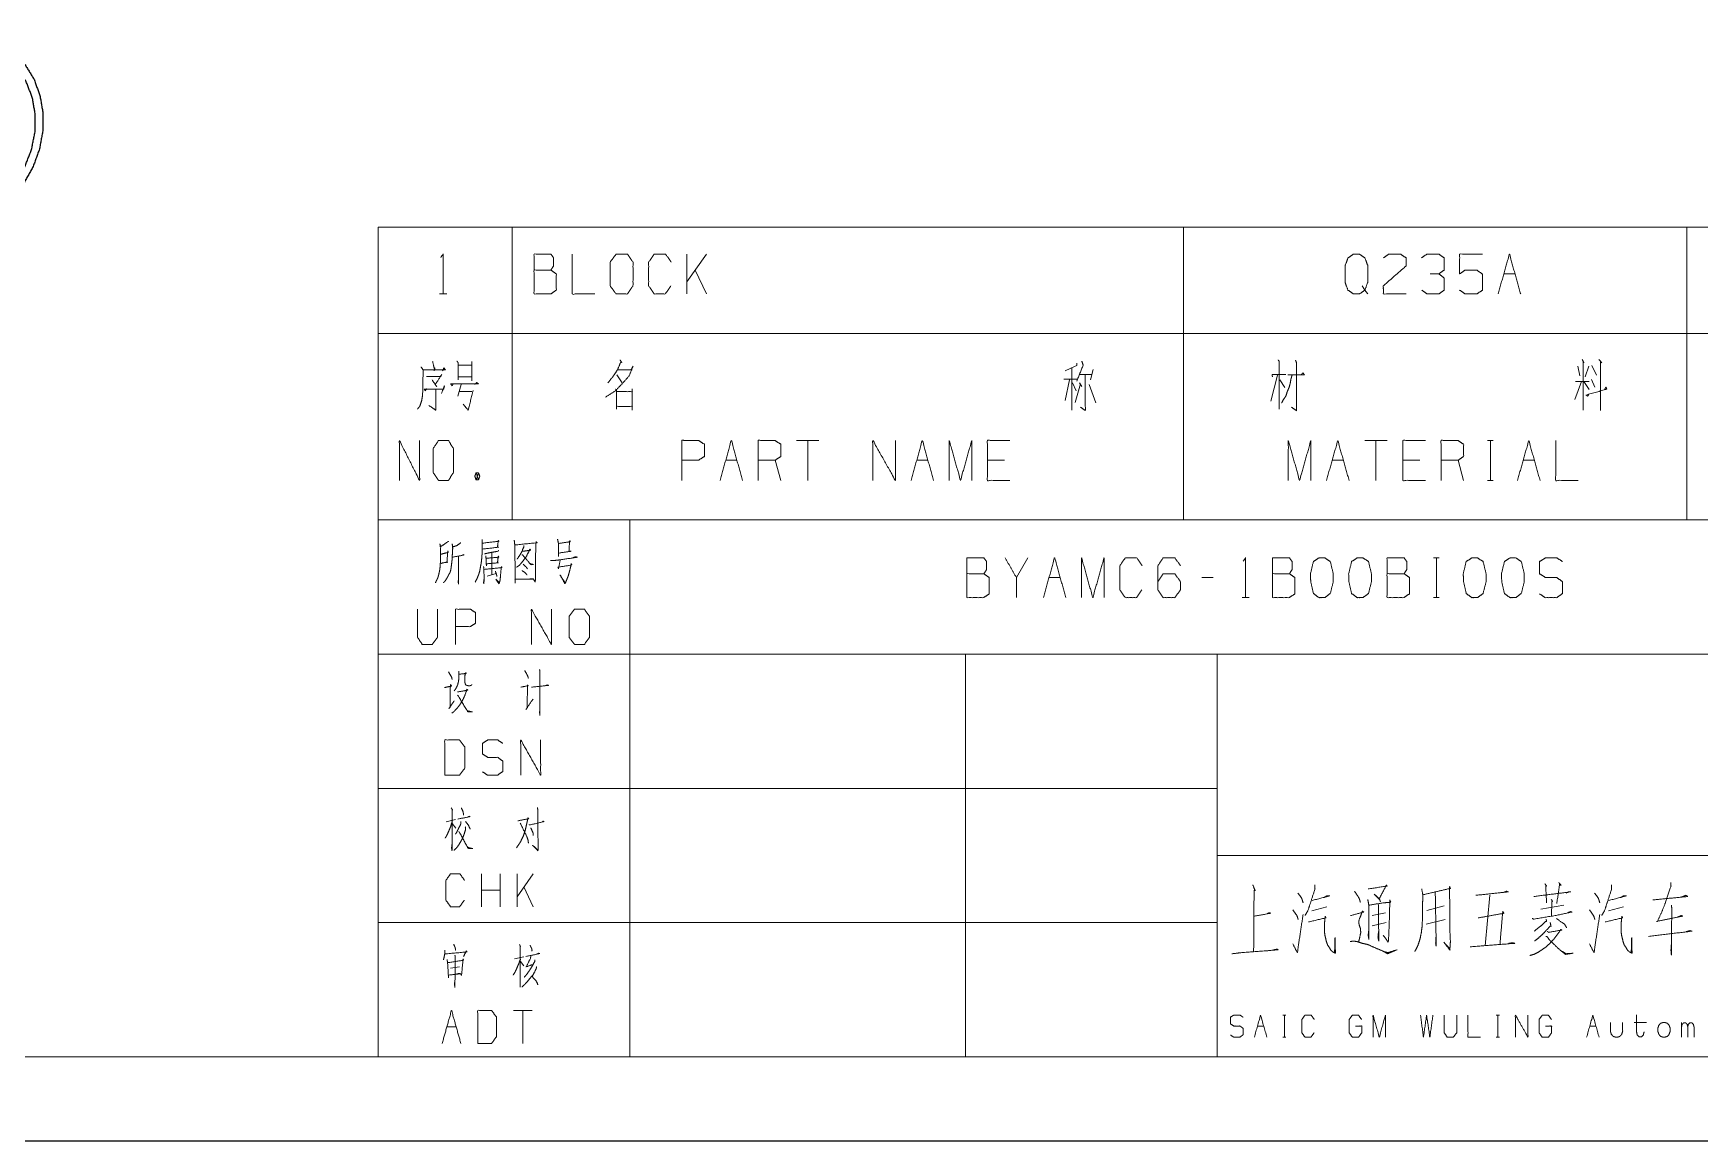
# Model space of a CAD drawing. Header units: millimetres. Extents: x 2210 to 79821, y -19430 to 2344.
# Drawn here: x 4800.9 to 4900.2, y 1492.8 to 1558.8 of the extents above; entities that cross this region are included whole.
import ezdxf

# ---------------------------------------------------------------- set-up
doc = ezdxf.new("R2010")
doc.units = ezdxf.units.MM
doc.layers.add('101', color=7, linetype='Continuous', true_color=0xffffff)

msp = doc.modelspace()

# ---------------------------------------------------------------- linework, layer by layer
msp.add_line((2209.782, 1492.822), (13049.157, 1492.822))
at = {"layer": '101', "color": 72, "linetype": 'Continuous', "lineweight": 18}
for p, q in [((4821.467, 1547.284), (4821.467, 1540.934)), ((4821.467, 1547.284), (4829.467, 1547.284)), ((4829.467, 1547.284), (4829.467, 1540.934)), ((4829.467, 1547.284), (4869.467, 1547.284)), ((4869.467, 1547.284), (4869.467, 1540.934)), ((4869.467, 1547.284), (4899.467, 1547.284)), ((4899.467, 1547.284), (4899.467, 1540.934)), ((4899.467, 1547.284), (4924.467, 1547.284)), ((4841.038, 1545.672), (4839.872, 1544.022)), ((4839.872, 1543.297), (4839.872, 1545.672)), ((4841.038, 1543.297), (4840.367, 1544.722)), ((4888.554, 1544.497), (4889.226, 1544.497)), ((4825.136, 1543.297), (4825.56, 1543.297)), ((4821.467, 1540.934), (4829.467, 1540.934)), ((4821.467, 1540.934), (4821.467, 1529.822)), ((4829.467, 1540.934), (4829.467, 1529.822)), ((4829.467, 1540.934), (4869.467, 1540.934)), ((4869.467, 1540.934), (4869.467, 1529.822)), ((4869.467, 1540.934), (4899.467, 1540.934)), ((4899.467, 1540.934), (4899.467, 1529.822)), ((4899.467, 1540.934), (4924.467, 1540.934)), ((4827.058, 1539.272), (4827.058, 1538.122)), ((4826.227, 1539.047), (4827.043, 1539.047)), ((4826.227, 1538.347), (4827.043, 1538.347)), ((4835.698, 1538.472), (4836.016, 1537.997)), ((4862.344, 1538.222), (4863.104, 1538.222)), ((4862.821, 1538.897), (4862.821, 1536.372)), ((4863.246, 1538.497), (4864.023, 1538.497)), ((4864.094, 1538.797), (4863.917, 1538.172)), ((4875.068, 1538.447), (4874.679, 1536.897)), ((4892.961, 1538.997), (4893.085, 1538.422)), ((4893.615, 1538.997), (4893.403, 1538.347)), ((4893.774, 1538.197), (4893.987, 1537.747)), ((4893.792, 1539.022), (4894.075, 1538.447)), ((4826.415, 1537.897), (4826.227, 1537.197)), ((4826.274, 1537.472), (4827.058, 1537.472)), ((4862.68, 1538.172), (4862.415, 1536.947)), ((4862.857, 1537.997), (4863.069, 1537.522)), ((4863.334, 1537.947), (4863.016, 1536.822)), ((4863.263, 1537.997), (4863.405, 1537.772)), ((4863.847, 1537.897), (4864.253, 1536.797)), ((4875.209, 1538.172), (4875.51, 1537.722)), ((4893.191, 1538.072), (4892.785, 1536.997)), ((4892.838, 1538.072), (4893.651, 1538.072)), ((4893.333, 1538.072), (4893.651, 1537.597)), ((4847.746, 1534.559), (4846.402, 1534.559)), ((4847.074, 1534.559), (4847.074, 1532.184)), ((4881.61, 1534.559), (4880.267, 1534.559)), ((4880.939, 1534.559), (4880.939, 1532.184)), ((4887.591, 1534.559), (4887.927, 1534.559)), ((4887.768, 1534.559), (4887.768, 1532.184)), ((4842.185, 1533.384), (4842.857, 1533.384)), ((4845.469, 1532.184), (4845.133, 1533.384)), ((4853.568, 1533.384), (4854.239, 1533.384)), ((4858.792, 1533.384), (4857.785, 1533.384)), ((4878.326, 1533.384), (4878.998, 1533.384)), ((4883.551, 1533.384), (4882.543, 1533.384)), ((4886.163, 1532.184), (4885.827, 1533.384)), ((4889.709, 1533.384), (4890.38, 1533.384)), ((4827.313, 1532.634), (4827.454, 1532.209)), ((4887.591, 1532.184), (4887.927, 1532.184)), ((4821.467, 1529.822), (4829.467, 1529.822)), ((4829.467, 1529.822), (4869.467, 1529.822)), ((4869.467, 1529.822), (4899.467, 1529.822)), ((4899.467, 1529.822), (4924.467, 1529.822)), ((4828.259, 1527.869), (4828.243, 1526.567)), ((4860.182, 1527.567), (4859.51, 1526.392)), ((4884.375, 1527.567), (4884.71, 1527.567)), ((4884.551, 1527.567), (4884.551, 1525.192)), ((4827.962, 1526.478), (4828.509, 1526.633)), ((4861.451, 1526.392), (4862.122, 1526.392)), ((4871.228, 1526.392), (4870.557, 1526.392)), ((4872.957, 1525.192), (4873.381, 1525.192)), ((4884.375, 1525.192), (4884.71, 1525.192)), ((4826.084, 1511.972), (4825.527, 1511.827)), ((4825.893, 1511.723), (4826.098, 1511.454)), ((4827.634, 1506.766), (4827.634, 1508.732)), ((4828.747, 1506.766), (4828.747, 1508.732)), ((4830.722, 1508.732), (4829.756, 1507.366)), ((4829.756, 1506.766), (4829.756, 1508.732)), ((4828.747, 1507.759), (4827.634, 1507.759)), ((4830.722, 1506.766), (4830.166, 1507.946)), ((4887.714, 1507.448), (4887.446, 1504.447)), ((4877.106, 1506.517), (4878.009, 1506.758)), ((4885.007, 1506.827), (4883.959, 1506.551)), ((4890.762, 1506.62), (4892.128, 1506.862)), ((4894.786, 1506.517), (4895.688, 1506.758)), ((4880.715, 1506.241), (4881.496, 1506.413)), ((4880.715, 1505.62), (4881.545, 1505.827)), ((4883.934, 1505.723), (4885.056, 1505.999)), ((4830.162, 1503.786), (4829.592, 1503.662)), ((4829.957, 1503.496), (4830.148, 1503.248)), ((4825.788, 1503.103), (4826.314, 1503.186)), ((4830.645, 1500.588), (4829.533, 1500.588)), ((4830.089, 1500.588), (4830.089, 1498.621)), ((4825.568, 1499.615), (4826.124, 1499.615)), ((4873.877, 1499.658), (4874.248, 1499.658)), ((4875.38, 1500.307), (4875.565, 1500.307)), ((4875.477, 1500.307), (4875.477, 1498.996)), ((4888.109, 1500.307), (4888.294, 1500.307)), ((4888.206, 1500.307), (4888.206, 1498.996)), ((4893.678, 1499.658), (4894.049, 1499.658)), ((4896.322, 1499.865), (4897.053, 1499.865)), ((4899.15, 1498.996), (4899.15, 1499.865)), ((4875.38, 1498.996), (4875.565, 1498.996)), ((4888.109, 1498.996), (4888.294, 1498.996))]:
    msp.add_line(p, q, dxfattribs=at)
at = {"layer": '101', "color": 133, "linetype": 'Continuous', "lineweight": 18}
for p, q in [((4821.467, 1529.822), (5001.467, 1529.822)), ((4821.467, 1529.822), (4821.467, 1497.822)), ((4836.467, 1529.822), (4836.467, 1497.822)), ((4821.467, 1521.822), (5001.467, 1521.822)), ((4856.467, 1521.822), (4856.467, 1497.822)), ((4871.467, 1521.822), (4871.467, 1497.822)), ((4821.467, 1513.822), (4871.467, 1513.822)), ((4871.467, 1509.822), (4980.467, 1509.822)), ((4821.467, 1505.822), (4871.467, 1505.822)), ((4611.467, 1497.822), (5001.467, 1497.822)), ((4821.467, 1497.822), (5001.467, 1497.822)), ((4586.467, 1492.822), (5006.467, 1492.822))]:
    msp.add_line(p, q, dxfattribs=at)
at = {"layer": '101', "color": 163, "linetype": 'Continuous', "lineweight": 25}
for points, knots in [([(4790.6, 1551.921), (4790.776, 1550.884), (4791.131, 1549.919), (4791.654, 1549.058), (4792.326, 1548.333), (4793.125, 1547.766), (4794.024, 1547.378), (4794.991, 1547.181), (4795.995, 1547.183), (4797, 1547.383), (4797.973, 1547.775), (4798.881, 1548.344), (4799.692, 1549.073), (4800.379, 1549.935), (4800.918, 1550.902), (4801.292, 1551.941), (4801.487, 1553.015), (4801.497, 1554.09), (4801.321, 1555.127), (4800.966, 1556.093), (4800.443, 1556.953), (4799.771, 1557.678), (4798.972, 1558.245), (4798.073, 1558.633), (4797.106, 1558.83), (4796.102, 1558.828), (4795.096, 1558.628), (4794.123, 1558.236), (4793.216, 1557.667), (4792.405, 1556.938), (4791.718, 1556.076), (4791.179, 1555.109), (4790.805, 1554.071), (4790.61, 1552.996), (4790.6, 1551.921)], [0, 0, 0.029656, 0.058643, 0.087008, 0.114888, 0.142495, 0.170083, 0.197908, 0.226192, 0.255082, 0.28464, 0.314836, 0.345557, 0.376627, 0.40783, 0.438934, 0.469719, 0.5, 0.529656, 0.558643, 0.587008, 0.614888, 0.642495, 0.670083, 0.697908, 0.726192, 0.755082, 0.78464, 0.814836, 0.845557, 0.876627, 0.90783, 0.938934, 0.969718, 1, 1]), ([(4795.635, 1558.274), (4796.617, 1558.366), (4797.578, 1558.253), (4798.479, 1557.938), (4799.287, 1557.433), (4799.971, 1556.759), (4800.504, 1555.94), (4800.866, 1555.008), (4801.043, 1553.999), (4801.027, 1552.953), (4800.821, 1551.908), (4800.431, 1550.905), (4799.872, 1549.983), (4799.167, 1549.178), (4798.342, 1548.519), (4797.428, 1548.033), (4796.462, 1547.738), (4795.48, 1547.645), (4794.519, 1547.758), (4793.618, 1548.073), (4792.809, 1548.578), (4792.126, 1549.252), (4791.593, 1550.071), (4791.231, 1551.003), (4791.054, 1552.012), (4791.069, 1553.059), (4791.276, 1554.103), (4791.666, 1555.106), (4792.224, 1556.028), (4792.93, 1556.834), (4793.755, 1557.492), (4794.668, 1557.978), (4795.635, 1558.274)], [0, 0, 0.030339, 0.060077, 0.089446, 0.118744, 0.148282, 0.178328, 0.209061, 0.240548, 0.272741, 0.30549, 0.338571, 0.371714, 0.404644, 0.437111, 0.468928, 0.5, 0.530339, 0.560077, 0.589446, 0.618744, 0.648282, 0.678328, 0.709061, 0.740548, 0.772741, 0.80549, 0.838571, 0.871714, 0.904644, 0.937111, 0.968928, 1, 1])]:
    msp.add_open_spline(points, degree=1, knots=knots, dxfattribs=at)
at = {"layer": '101', "color": 72, "linetype": 'Continuous', "lineweight": 18}
for points, knots in [([(4825.206, 1545.472), (4825.348, 1545.672), (4825.348, 1543.297)], [0, 0, 0.093491, 1, 1]), ([(4830.766, 1544.722), (4830.766, 1545.672), (4831.773, 1545.672), (4831.932, 1545.447), (4831.932, 1544.972), (4831.773, 1544.722), (4830.766, 1544.722), (4830.766, 1543.297), (4831.756, 1543.297), (4832.092, 1543.522), (4832.092, 1544.497), (4831.773, 1544.722)], [0, 0, 0.115917, 0.238846, 0.272468, 0.330427, 0.366584, 0.489512, 0.663388, 0.78416, 0.833484, 0.952452, 1, 1]), ([(4833.042, 1545.672), (4833.042, 1543.297), (4834.386, 1543.297)], [0, 0, 0.638733, 1, 1]), ([(4835.655, 1543.297), (4836.326, 1543.297), (4836.662, 1543.772), (4836.662, 1545.197), (4836.326, 1545.672), (4835.655, 1545.672), (4835.301, 1545.197), (4835.301, 1543.772), (4835.655, 1543.297)], [0, 0, 0.102684, 0.191619, 0.409477, 0.498411, 0.601095, 0.691619, 0.909477, 1, 1]), ([(4838.921, 1543.772), (4838.585, 1543.297), (4837.931, 1543.297), (4837.595, 1543.772), (4837.595, 1545.197), (4837.931, 1545.672), (4838.603, 1545.672), (4838.939, 1545.197)], [0, 0, 0.11457, 0.243368, 0.357935, 0.638584, 0.753151, 0.88543, 1, 1]), ([(4880.12, 1543.772), (4880.279, 1543.522), (4879.943, 1543.297), (4879.607, 1543.297), (4879.271, 1543.522), (4879.094, 1543.997), (4879.094, 1544.972), (4879.271, 1545.447), (4879.607, 1545.672), (4879.943, 1545.672), (4880.279, 1545.447), (4880.455, 1544.972), (4880.455, 1544.022), (4880.279, 1543.522), (4880.455, 1543.297)], [0, 0, 0.043279, 0.102317, 0.151367, 0.210407, 0.284429, 0.426831, 0.500853, 0.559894, 0.608944, 0.667982, 0.742004, 0.880755, 0.958211, 1, 1]), ([(4881.389, 1545.447), (4881.707, 1545.672), (4882.396, 1545.672), (4882.732, 1545.447), (4882.732, 1544.972), (4881.371, 1543.772), (4881.389, 1543.297), (4882.732, 1543.297)], [0, 0, 0.069691, 0.192979, 0.265274, 0.350227, 0.674741, 0.759752, 1, 1]), ([(4884.673, 1544.497), (4885.008, 1544.722), (4885.008, 1545.447), (4884.673, 1545.672), (4883.983, 1545.672), (4883.647, 1545.447)], [0, 0, 0.153872, 0.429851, 0.583723, 0.846122, 1, 1]), ([(4885.924, 1543.522), (4886.26, 1543.297), (4886.949, 1543.297), (4887.285, 1543.522), (4887.285, 1544.472), (4886.949, 1544.722), (4886.26, 1544.722), (4885.924, 1544.497), (4885.924, 1545.672), (4887.285, 1545.672)], [0, 0, 0.062229, 0.168345, 0.230571, 0.376816, 0.441264, 0.547379, 0.609609, 0.79049, 1, 1]), ([(4883.665, 1543.522), (4883.983, 1543.297), (4884.673, 1543.297), (4885.008, 1543.522), (4885.008, 1544.247), (4884.673, 1544.497), (4884.16, 1544.497)], [0, 0, 0.124123, 0.34369, 0.472445, 0.703376, 0.836727, 1, 1]), ([(4824.72, 1539.272), (4824.83, 1538.822), (4824.862, 1538.897), (4824.815, 1538.722)], [0, 0, 0.638265, 0.750293, 1, 1]), ([(4826.164, 1539.297), (4826.243, 1539.197), (4826.243, 1538.172)], [0, 0, 0.110318, 1, 1]), ([(4835.893, 1539.372), (4835.999, 1539.197), (4835.946, 1539.272), (4835.751, 1538.797), (4835.521, 1538.447), (4835.168, 1537.997)], [0, 0, 0.113643, 0.164652, 0.449685, 0.682203, 1, 1]), ([(4863.405, 1539.297), (4863.493, 1539.047), (4863.104, 1538.097)], [0, 0, 0.205285, 1, 1]), ([(4875.103, 1539.372), (4875.174, 1539.272), (4875.174, 1536.422)], [0, 0, 0.041199, 1, 1]), ([(4876.146, 1539.347), (4876.199, 1539.197), (4876.199, 1536.347), (4875.899, 1536.547)], [0, 0, 0.047209, 0.892896, 1, 1]), ([(4893.227, 1539.397), (4893.333, 1539.197), (4893.28, 1539.272), (4893.28, 1536.372)], [0, 0, 0.070344, 0.098885, 1, 1]), ([(4894.216, 1539.397), (4894.393, 1539.197), (4894.322, 1539.272), (4894.322, 1536.347)], [0, 0, 0.081006, 0.11229, 1, 1]), ([(4824.03, 1538.947), (4824.156, 1538.772), (4824.124, 1537.272), (4824.061, 1536.897), (4823.952, 1536.597), (4823.81, 1536.422)], [0, 0, 0.081566, 0.649824, 0.793832, 0.914832, 1, 1]), ([(4824.171, 1538.772), (4825.473, 1538.772), (4825.395, 1538.897), (4825.317, 1538.722)], [0, 0, 0.79327, 0.883171, 1, 1]), ([(4824.36, 1538.372), (4825.175, 1538.372), (4825.27, 1538.497), (4824.877, 1537.897), (4824.971, 1537.772), (4824.689, 1538.172)], [0, 0, 0.349352, 0.41636, 0.723317, 0.790325, 1, 1]), ([(4835.787, 1538.772), (4836.547, 1538.772), (4836.67, 1538.997), (4836.44, 1538.422), (4836.016, 1537.947), (4835.61, 1537.522), (4835.026, 1537.147)], [0, 0, 0.213824, 0.286066, 0.460275, 0.639447, 0.80491, 1, 1]), ([(4863.104, 1539.172), (4863.104, 1539.022), (4862.415, 1538.722)], [0, 0, 0.166335, 1, 1]), ([(4863.617, 1538.497), (4863.617, 1536.347), (4863.334, 1536.547)], [0, 0, 0.861245, 1, 1]), ([(4874.767, 1538.347), (4874.75, 1538.497), (4875.563, 1538.497)], [0, 0, 0.156667, 1, 1]), ([(4875.934, 1538.447), (4875.863, 1538.197), (4875.828, 1537.972), (4875.757, 1537.722), (4875.651, 1537.472), (4875.563, 1537.197), (4875.421, 1536.997), (4875.315, 1536.797)], [0, 0, 0.146031, 0.274053, 0.420084, 0.572724, 0.735083, 0.872755, 1, 1]), ([(4875.686, 1538.472), (4876.676, 1538.472), (4876.588, 1538.597), (4876.482, 1538.472)], [0, 0, 0.757413, 0.874554, 1, 1]), ([(4824.375, 1537.647), (4824.281, 1537.522), (4824.234, 1537.622), (4825.379, 1537.622), (4825.426, 1537.822), (4825.254, 1537.372)], [0, 0, 0.074524, 0.127161, 0.67261, 0.770465, 1, 1]), ([(4824.909, 1537.647), (4824.909, 1536.372), (4824.501, 1536.647)], [0, 0, 0.721581, 1, 1]), ([(4825.929, 1537.897), (4825.882, 1537.822), (4825.788, 1537.947), (4827.435, 1537.947), (4827.341, 1538.022), (4827.231, 1537.897)], [0, 0, 0.040633, 0.112439, 0.86841, 0.923643, 1, 1]), ([(4827.137, 1537.547), (4826.839, 1536.372), (4826.541, 1536.722)], [0, 0, 0.725031, 1, 1]), ([(4835.627, 1537.622), (4835.68, 1537.547), (4835.68, 1536.422), (4835.68, 1536.597), (4836.617, 1536.597), (4836.617, 1536.372), (4836.617, 1537.647), (4836.617, 1537.472), (4835.716, 1537.472)], [0, 0, 0.018725, 0.248079, 0.283757, 0.474741, 0.520613, 0.780549, 0.816226, 1, 1]), ([(4893.615, 1537.322), (4893.562, 1537.197), (4893.456, 1537.272), (4894.694, 1537.622), (4894.641, 1537.747), (4894.57, 1537.597)], [0, 0, 0.073272, 0.143369, 0.837239, 0.91051, 1, 1]), ([(4822.746, 1532.184), (4822.746, 1534.559), (4823.939, 1532.184), (4823.939, 1534.559)], [0, 0, 0.320621, 0.679379, 1, 1]), ([(4825.069, 1532.184), (4825.665, 1532.184), (4825.963, 1532.659), (4825.963, 1534.084), (4825.665, 1534.559), (4825.069, 1534.559), (4824.755, 1534.084), (4824.755, 1532.659), (4825.069, 1532.184)], [0, 0, 0.094594, 0.183574, 0.409674, 0.498654, 0.593248, 0.683574, 0.909674, 1, 1]), ([(4839.573, 1532.184), (4839.573, 1534.559), (4840.58, 1534.559), (4840.916, 1534.334), (4840.916, 1533.609), (4840.563, 1533.384), (4839.573, 1533.384)], [0, 0, 0.401146, 0.571314, 0.639588, 0.762043, 0.832817, 1, 1]), ([(4844.126, 1532.184), (4844.126, 1534.559), (4845.133, 1534.559), (4845.469, 1534.334), (4845.469, 1533.609), (4845.133, 1533.384), (4844.126, 1533.384)], [0, 0, 0.400952, 0.571034, 0.639278, 0.761674, 0.829918, 1, 1]), ([(4850.955, 1532.184), (4850.955, 1534.559), (4852.299, 1532.184), (4852.299, 1534.559)], [0, 0, 0.317574, 0.682426, 1, 1]), ([(4855.508, 1532.184), (4855.508, 1534.559), (4856.18, 1532.184), (4856.852, 1534.559), (4856.852, 1532.184)], [0, 0, 0.245192, 0.5, 0.754808, 1, 1]), ([(4859.128, 1532.184), (4857.785, 1532.184), (4857.785, 1534.559), (4859.128, 1534.559)], [0, 0, 0.26539, 0.73461, 1, 1]), ([(4875.714, 1532.184), (4875.714, 1534.559), (4876.386, 1532.184), (4877.057, 1534.559), (4877.057, 1532.184)], [0, 0, 0.245192, 0.5, 0.754808, 1, 1]), ([(4883.887, 1532.184), (4882.543, 1532.184), (4882.543, 1534.559), (4883.887, 1534.559)], [0, 0, 0.26539, 0.73461, 1, 1]), ([(4884.82, 1532.184), (4884.82, 1534.559), (4885.827, 1534.559), (4886.163, 1534.334), (4886.163, 1533.609), (4885.827, 1533.384), (4884.82, 1533.384)], [0, 0, 0.400952, 0.571034, 0.639278, 0.761674, 0.829918, 1, 1]), ([(4891.649, 1534.559), (4891.649, 1532.184), (4892.993, 1532.184)], [0, 0, 0.638733, 1, 1]), ([(4827.313, 1532.209), (4827.454, 1532.209), (4827.532, 1532.434), (4827.454, 1532.634), (4827.313, 1532.634), (4827.234, 1532.434), (4827.313, 1532.209), (4827.454, 1532.634)], [0, 0, 0.086283, 0.23189, 0.363169, 0.449452, 0.580731, 0.726338, 1, 1]), ([(4825.668, 1528.554), (4825.606, 1528.51), (4825.184, 1528.223), (4825.153, 1528.399), (4825.2, 1528.223), (4825.2, 1527.649), (4825.184, 1527.295), (4825.169, 1527.052), (4825.137, 1526.81), (4825.091, 1526.589), (4825.028, 1526.368), (4824.95, 1526.213), (4824.888, 1526.081)], [0, 0, 0.024363, 0.186803, 0.243942, 0.302154, 0.485023, 0.597668, 0.675195, 0.753199, 0.825098, 0.898191, 0.953346, 1, 1]), ([(4826.402, 1528.466), (4826.152, 1528.289), (4825.918, 1528.223), (4825.887, 1528.399), (4825.918, 1528.134), (4825.902, 1527.869), (4825.887, 1527.582), (4825.871, 1527.34), (4825.84, 1527.119), (4825.809, 1526.876), (4825.762, 1526.699), (4825.684, 1526.567), (4825.606, 1526.412), (4825.528, 1526.28), (4825.45, 1526.169), (4825.372, 1526.081)], [0, 0, 0.096323, 0.172941, 0.229419, 0.31342, 0.396988, 0.487497, 0.564126, 0.634338, 0.711439, 0.768976, 0.817389, 0.871907, 0.92032, 0.962889, 1, 1]), ([(4827.666, 1528.664), (4827.681, 1528.466), (4827.681, 1528.112), (4827.666, 1527.781), (4827.65, 1527.56), (4827.619, 1527.273), (4827.572, 1527.03), (4827.525, 1526.765), (4827.463, 1526.567), (4827.385, 1526.368), (4827.26, 1526.125)], [0, 0, 0.076501, 0.212087, 0.339339, 0.424292, 0.535104, 0.630036, 0.733301, 0.813244, 0.895184, 1, 1]), ([(4827.713, 1528.443), (4828.68, 1528.554), (4828.634, 1528.598), (4828.587, 1528.201), (4828.665, 1528.201), (4827.697, 1528.09)], [0, 0, 0.39108, 0.416924, 0.577585, 0.60892, 1, 1]), ([(4829.585, 1528.62), (4829.617, 1528.333), (4829.648, 1526.059), (4829.632, 1526.302), (4830.741, 1526.302), (4830.662, 1526.324), (4830.506, 1526.302)], [0, 0, 0.069512, 0.617083, 0.675676, 0.942511, 0.962039, 1, 1]), ([(4829.632, 1528.333), (4830.943, 1528.466), (4830.897, 1528.532), (4830.865, 1528.333), (4830.85, 1526.346), (4830.834, 1526.125), (4830.725, 1526.302)], [0, 0, 0.32813, 0.348326, 0.398409, 0.893176, 0.948286, 1, 1]), ([(4830.147, 1528.311), (4830.147, 1528.201), (4830.007, 1527.869), (4829.835, 1527.604), (4829.757, 1527.494)], [0, 0, 0.119857, 0.510439, 0.853216, 1, 1]), ([(4832.161, 1528.686), (4832.223, 1528.421), (4832.223, 1527.649), (4832.223, 1527.847), (4832.972, 1527.958), (4832.847, 1527.958), (4832.879, 1528.51), (4832.894, 1528.598), (4832.925, 1528.532), (4832.816, 1528.51), (4832.223, 1528.421)], [0, 0, 0.076615, 0.294118, 0.350048, 0.563217, 0.598361, 0.753969, 0.779212, 0.799823, 0.831203, 1, 1]), ([(4825.231, 1527.229), (4825.262, 1527.251), (4825.621, 1527.317), (4825.575, 1527.295), (4825.621, 1527.98), (4825.653, 1527.891), (4825.216, 1527.781)], [0, 0, 0.022681, 0.239273, 0.269981, 0.676983, 0.732557, 1, 1]), ([(4825.902, 1527.604), (4826.605, 1527.737), (4826.558, 1527.759), (4826.48, 1527.715)], [0, 0, 0.834819, 0.895271, 1, 1]), ([(4826.261, 1527.649), (4826.261, 1526.015), (4826.246, 1526.125), (4826.261, 1526.302)], [0, 0, 0.849785, 0.907773, 1, 1]), ([(4828.665, 1528.002), (4828.618, 1527.958), (4828.228, 1527.891), (4828.009, 1527.847), (4827.806, 1527.803)], [0, 0, 0.07226, 0.516589, 0.766867, 1, 1]), ([(4827.884, 1527.693), (4827.9, 1527.538), (4827.931, 1527.097), (4827.916, 1527.207), (4828.649, 1527.273), (4828.587, 1527.273), (4828.634, 1527.671), (4828.665, 1527.604), (4827.9, 1527.538)], [0, 0, 0.056492, 0.217482, 0.258029, 0.525926, 0.548635, 0.694164, 0.720796, 1, 1]), ([(4830.069, 1527.98), (4830.132, 1527.958), (4830.569, 1528.024), (4830.522, 1528.09), (4830.319, 1527.671), (4830.163, 1527.45), (4830.022, 1527.273), (4829.882, 1527.119), (4829.726, 1527.008)], [0, 0, 0.033928, 0.260451, 0.302015, 0.540804, 0.679359, 0.795007, 0.902031, 1, 1]), ([(4830.038, 1527.737), (4830.085, 1527.737), (4830.569, 1527.163), (4830.741, 1527.163), (4830.569, 1527.207), (4830.491, 1527.251)], [0, 0, 0.037884, 0.645156, 0.784053, 0.927468, 1, 1]), ([(4831.739, 1527.406), (4831.942, 1527.406), (4832.348, 1527.45), (4833.347, 1527.604), (4833.238, 1527.627), (4833.082, 1527.582)], [0, 0, 0.107045, 0.322389, 0.855631, 0.914429, 1, 1]), ([(4832.332, 1527.45), (4832.223, 1526.92), (4832.192, 1527.008), (4833.019, 1527.141), (4832.972, 1527.229), (4832.972, 1527.141), (4832.879, 1526.765), (4832.816, 1526.523), (4832.738, 1526.324), (4832.676, 1526.169), (4832.629, 1526.059), (4832.598, 1526.037), (4832.317, 1526.545), (4832.613, 1526.081)], [0, 0, 0.136367, 0.159976, 0.371153, 0.396349, 0.418608, 0.516111, 0.579315, 0.633124, 0.675136, 0.705359, 0.714999, 0.861275, 1, 1]), ([(4856.562, 1526.617), (4856.562, 1527.567), (4857.57, 1527.567), (4857.729, 1527.342), (4857.729, 1526.867), (4857.57, 1526.617), (4856.562, 1526.617), (4856.562, 1525.192), (4857.552, 1525.192), (4857.888, 1525.417), (4857.888, 1526.392), (4857.57, 1526.617)], [0, 0, 0.115917, 0.238848, 0.272469, 0.330428, 0.366583, 0.489514, 0.66339, 0.784162, 0.833486, 0.952454, 1, 1]), ([(4859.51, 1525.192), (4859.51, 1526.392), (4858.838, 1527.567)], [0, 0, 0.469958, 1, 1]), ([(4863.391, 1525.192), (4863.391, 1527.567), (4864.063, 1525.192), (4864.735, 1527.567), (4864.735, 1525.192)], [0, 0, 0.245192, 0.5, 0.754808, 1, 1]), ([(4866.994, 1525.667), (4866.658, 1525.192), (4866.004, 1525.192), (4865.668, 1525.667), (4865.668, 1527.092), (4866.004, 1527.567), (4866.675, 1527.567), (4867.011, 1527.092)], [0, 0, 0.11457, 0.243368, 0.357935, 0.638584, 0.753151, 0.88543, 1, 1]), ([(4867.944, 1526.142), (4868.263, 1526.617), (4868.952, 1526.617), (4869.288, 1526.142), (4869.288, 1525.667), (4868.952, 1525.192), (4868.263, 1525.192), (4867.944, 1525.667), (4867.944, 1527.092), (4868.263, 1527.567), (4868.952, 1527.567), (4869.288, 1527.092)], [0, 0, 0.076963, 0.169762, 0.248074, 0.312019, 0.39033, 0.48313, 0.560092, 0.751927, 0.828889, 0.921689, 1, 1]), ([(4873.028, 1527.367), (4873.169, 1527.567), (4873.169, 1525.192)], [0, 0, 0.093487, 1, 1]), ([(4874.774, 1526.617), (4874.774, 1527.567), (4875.781, 1527.567), (4875.94, 1527.342), (4875.94, 1526.867), (4875.781, 1526.617), (4874.774, 1526.617), (4874.774, 1525.192), (4875.764, 1525.192), (4876.099, 1525.417), (4876.099, 1526.392), (4875.781, 1526.617)], [0, 0, 0.115917, 0.238845, 0.272468, 0.330427, 0.366583, 0.489512, 0.663388, 0.78416, 0.833484, 0.952452, 1, 1]), ([(4877.881, 1525.192), (4878.217, 1525.442), (4878.394, 1526.142), (4878.394, 1526.617), (4878.217, 1527.342), (4877.881, 1527.567), (4877.545, 1527.567), (4877.209, 1527.342), (4877.033, 1526.617), (4877.05, 1526.142), (4877.209, 1525.442), (4877.545, 1525.192), (4877.881, 1525.192)], [0, 0, 0.067524, 0.18397, 0.260582, 0.380941, 0.446138, 0.500304, 0.565503, 0.685862, 0.762527, 0.878307, 0.945834, 1, 1]), ([(4880.157, 1525.192), (4880.493, 1525.442), (4880.67, 1526.142), (4880.67, 1526.617), (4880.493, 1527.342), (4880.157, 1527.567), (4879.822, 1527.567), (4879.486, 1527.342), (4879.309, 1526.617), (4879.327, 1526.142), (4879.486, 1525.442), (4879.822, 1525.192), (4880.157, 1525.192)], [0, 0, 0.067524, 0.18397, 0.260583, 0.380943, 0.446139, 0.500306, 0.565503, 0.685862, 0.762528, 0.878309, 0.945833, 1, 1]), ([(4881.603, 1526.617), (4881.603, 1527.567), (4882.611, 1527.567), (4882.77, 1527.342), (4882.77, 1526.867), (4882.611, 1526.617), (4881.603, 1526.617), (4881.603, 1525.192), (4882.593, 1525.192), (4882.929, 1525.417), (4882.929, 1526.392), (4882.611, 1526.617)], [0, 0, 0.115917, 0.238848, 0.272469, 0.330428, 0.366583, 0.489514, 0.663389, 0.784164, 0.833486, 0.952454, 1, 1]), ([(4886.987, 1525.192), (4887.323, 1525.442), (4887.499, 1526.142), (4887.499, 1526.617), (4887.323, 1527.342), (4886.987, 1527.567), (4886.651, 1527.567), (4886.315, 1527.342), (4886.139, 1526.617), (4886.156, 1526.142), (4886.315, 1525.442), (4886.651, 1525.192), (4886.987, 1525.192)], [0, 0, 0.067527, 0.183972, 0.260585, 0.380944, 0.446143, 0.500306, 0.565505, 0.685865, 0.76253, 0.87831, 0.945837, 1, 1]), ([(4889.263, 1525.192), (4889.599, 1525.442), (4889.776, 1526.142), (4889.776, 1526.617), (4889.599, 1527.342), (4889.263, 1527.567), (4888.928, 1527.567), (4888.592, 1527.342), (4888.415, 1526.617), (4888.433, 1526.142), (4888.592, 1525.442), (4888.928, 1525.192), (4889.263, 1525.192)], [0, 0, 0.067524, 0.18397, 0.260582, 0.380941, 0.446138, 0.500304, 0.565503, 0.685862, 0.762527, 0.878307, 0.945834, 1, 1]), ([(4890.691, 1525.417), (4891.027, 1525.192), (4891.717, 1525.192), (4892.052, 1525.442), (4892.052, 1526.142), (4891.717, 1526.392), (4891.045, 1526.392), (4890.691, 1526.617), (4890.691, 1527.342), (4891.045, 1527.567), (4891.717, 1527.567), (4892.052, 1527.342)], [0, 0, 0.068034, 0.184056, 0.254519, 0.372335, 0.442798, 0.555845, 0.62637, 0.748394, 0.818918, 0.931966, 1, 1]), ([(4827.759, 1527.052), (4827.775, 1526.854), (4827.791, 1526.346), (4827.775, 1526.015), (4827.759, 1526.103), (4827.791, 1526.324)], [0, 0, 0.147471, 0.523365, 0.768668, 0.835023, 1, 1]), ([(4827.791, 1526.876), (4828.852, 1526.986), (4828.821, 1527.052), (4828.805, 1526.942), (4828.759, 1526.434), (4828.743, 1526.235), (4828.68, 1526.015), (4828.478, 1526.302), (4828.696, 1526.081)], [0, 0, 0.374083, 0.399749, 0.43883, 0.61759, 0.687459, 0.767887, 0.891105, 1, 1]), ([(4828.462, 1526.765), (4828.524, 1526.589), (4828.556, 1526.456)], [0, 0, 0.579215, 1, 1]), ([(4830.054, 1526.81), (4830.257, 1526.655), (4830.35, 1526.545)], [0, 0, 0.637944, 1, 1]), ([(4830.116, 1527.185), (4830.288, 1527.03), (4830.366, 1526.92)], [0, 0, 0.630834, 1, 1]), ([(4823.824, 1524.502), (4823.824, 1522.824), (4824.105, 1522.405), (4824.698, 1522.405), (4825.01, 1522.824), (4825.01, 1524.502)], [0, 0, 0.33715, 0.438599, 0.557782, 0.66285, 1, 1]), ([(4826.087, 1522.405), (4826.087, 1524.502), (4826.976, 1524.502), (4827.273, 1524.303), (4827.273, 1523.663), (4826.961, 1523.464), (4826.087, 1523.464)], [0, 0, 0.401145, 0.571312, 0.639588, 0.762043, 0.832818, 1, 1]), ([(4830.612, 1522.405), (4830.612, 1524.502), (4831.799, 1522.405), (4831.799, 1524.502)], [0, 0, 0.317575, 0.682425, 1, 1]), ([(4833.172, 1522.405), (4833.765, 1522.405), (4834.062, 1522.824), (4834.062, 1524.083), (4833.765, 1524.502), (4833.172, 1524.502), (4832.86, 1524.083), (4832.86, 1522.824), (4833.172, 1522.405)], [0, 0, 0.102684, 0.19162, 0.409478, 0.498414, 0.601098, 0.69162, 0.909478, 1, 1]), ([(4825.666, 1520.761), (4825.853, 1520.452), (4825.884, 1520.32)], [0, 0, 0.726452, 1, 1]), ([(4826.274, 1520.805), (4826.29, 1520.607), (4826.29, 1520.386), (4826.259, 1520.187), (4826.212, 1519.988), (4826.149, 1519.856), (4826.087, 1519.745), (4826.009, 1519.635)], [0, 0, 0.161539, 0.340478, 0.503498, 0.668955, 0.787647, 0.890428, 1, 1]), ([(4826.306, 1520.629), (4826.727, 1520.673), (4826.696, 1520.739), (4826.649, 1520.562), (4826.649, 1520.408), (4826.649, 1520.121), (4826.665, 1520.055), (4826.696, 1519.988), (4826.758, 1519.966), (4826.836, 1519.944), (4826.946, 1519.944), (4827.008, 1519.966), (4827.055, 1520.01)], [0, 0, 0.256861, 0.301243, 0.412007, 0.505689, 0.679669, 0.720918, 0.765306, 0.805452, 0.854617, 0.920845, 0.960991, 1, 1]), ([(4830.207, 1520.849), (4830.394, 1520.518), (4830.426, 1520.386)], [0, 0, 0.736529, 1, 1]), ([(4831.097, 1520.916), (4831.112, 1520.761), (4831.112, 1518.178), (4831.097, 1518.354), (4831.112, 1518.575)], [0, 0, 0.049515, 0.872926, 0.929447, 1, 1]), ([(4825.431, 1519.834), (4825.853, 1519.922), (4825.79, 1520.01), (4825.775, 1519.834), (4825.759, 1518.664), (4825.681, 1518.575), (4826.009, 1519.039)], [0, 0, 0.167422, 0.209474, 0.278414, 0.733408, 0.779231, 1, 1]), ([(4826.212, 1519.569), (4826.821, 1519.679), (4826.774, 1519.745), (4826.633, 1519.348), (4826.555, 1519.171), (4826.477, 1519.017), (4826.352, 1518.818), (4826.212, 1518.641), (4826.071, 1518.487), (4825.962, 1518.377), (4825.868, 1518.31)], [0, 0, 0.254941, 0.288363, 0.462053, 0.541623, 0.612966, 0.709673, 0.80267, 0.888733, 0.952733, 1, 1]), ([(4826.196, 1519.37), (4826.228, 1519.37), (4826.805, 1518.399), (4827.102, 1518.377), (4826.805, 1518.443), (4826.727, 1518.531)], [0, 0, 0.016597, 0.617583, 0.775731, 0.937327, 1, 1]), ([(4829.973, 1519.856), (4830.41, 1519.944), (4830.379, 1519.988), (4830.348, 1518.619), (4830.285, 1518.531), (4830.707, 1519.149)], [0, 0, 0.163595, 0.183435, 0.685805, 0.725489, 1, 1]), ([(4830.613, 1519.856), (4831.628, 1519.966), (4831.565, 1519.988), (4831.44, 1519.944)], [0, 0, 0.837047, 0.891364, 1, 1]), ([(4825.447, 1514.612), (4826.321, 1514.612), (4826.633, 1515.031), (4826.633, 1516.29), (4826.321, 1516.709), (4825.447, 1516.709), (4825.447, 1514.612)], [0, 0, 0.142136, 0.227161, 0.43179, 0.516816, 0.658952, 1, 1]), ([(4827.694, 1514.811), (4827.991, 1514.612), (4828.6, 1514.612), (4828.896, 1514.833), (4828.896, 1515.451), (4828.6, 1515.672), (4828.007, 1515.672), (4827.694, 1515.87), (4827.694, 1516.511), (4828.007, 1516.709), (4828.6, 1516.709), (4828.896, 1516.511)], [0, 0, 0.068036, 0.184055, 0.254519, 0.372335, 0.4428, 0.555844, 0.62637, 0.748394, 0.81892, 0.931964, 1, 1]), ([(4829.973, 1514.612), (4829.973, 1516.709), (4831.159, 1514.612), (4831.159, 1516.709)], [0, 0, 0.317575, 0.682425, 1, 1]), ([(4825.835, 1512.655), (4825.908, 1512.531), (4825.879, 1512.572), (4825.879, 1510.13), (4825.849, 1510.274), (4825.879, 1510.481)], [0, 0, 0.048142, 0.065074, 0.880813, 0.930182, 1, 1]), ([(4826.435, 1512.655), (4826.523, 1512.469), (4826.552, 1512.344), (4826.552, 1512.22)], [0, 0, 0.449924, 0.728677, 1, 1]), ([(4830.971, 1512.676), (4831, 1512.448), (4831, 1510.875), (4831.014, 1510.357), (4831, 1510.15), (4830.985, 1510.109), (4830.663, 1510.44), (4830.985, 1510.15)], [0, 0, 0.066217, 0.519982, 0.669307, 0.729162, 0.741827, 0.875056, 1, 1]), ([(4825.879, 1511.827), (4825.791, 1511.537), (4825.688, 1511.289), (4825.586, 1511.061), (4825.469, 1510.854)], [0, 0, 0.285939, 0.539663, 0.775435, 1, 1]), ([(4826.669, 1511.537), (4826.684, 1511.372), (4826.596, 1511.082), (4826.508, 1510.854), (4826.406, 1510.668), (4826.23, 1510.378), (4826.127, 1510.254), (4825.996, 1510.13)], [0, 0, 0.103476, 0.291956, 0.443856, 0.576191, 0.787107, 0.887318, 1, 1]), ([(4826.406, 1511.848), (4826.391, 1511.682), (4826.245, 1511.392), (4826.142, 1511.185), (4826.084, 1511.102)], [0, 0, 0.201933, 0.596284, 0.876828, 1, 1]), ([(4826.215, 1511.993), (4826.962, 1512.137), (4826.903, 1512.158), (4826.83, 1512.117)], [0, 0, 0.838754, 0.907252, 1, 1]), ([(4826.684, 1511.848), (4826.859, 1511.62), (4826.903, 1511.516), (4826.962, 1511.392)], [0, 0, 0.535199, 0.744449, 1, 1]), ([(4829.8, 1511.889), (4830.444, 1512.013), (4830.4, 1512.075), (4830.356, 1511.827), (4830.297, 1511.579), (4830.239, 1511.309), (4830.122, 1510.978), (4829.99, 1510.709), (4829.975, 1510.668), (4829.858, 1510.481), (4829.712, 1510.274)], [0, 0, 0.244428, 0.272774, 0.366789, 0.461906, 0.564547, 0.695473, 0.807142, 0.823507, 0.905515, 1, 1]), ([(4829.946, 1511.744), (4830.341, 1510.937), (4830.414, 1510.709), (4830.429, 1510.564)], [0, 0, 0.70022, 0.886543, 1, 1]), ([(4830.473, 1511.661), (4830.517, 1511.641), (4831.366, 1511.848), (4831.307, 1511.868), (4831.249, 1511.827)], [0, 0, 0.045965, 0.873307, 0.932104, 1, 1]), ([(4830.575, 1511.475), (4830.707, 1511.165), (4830.722, 1511.02)], [0, 0, 0.698424, 1, 1]), ([(4826.274, 1511.247), (4826.318, 1511.206), (4826.83, 1510.254), (4827.108, 1510.233), (4826.845, 1510.295), (4826.771, 1510.378)], [0, 0, 0.033497, 0.633662, 0.788434, 0.938664, 1, 1]), ([(4826.61, 1507.159), (4826.332, 1506.766), (4825.791, 1506.766), (4825.513, 1507.159), (4825.513, 1508.339), (4825.791, 1508.732), (4826.347, 1508.732), (4826.625, 1508.339)], [0, 0, 0.114569, 0.243366, 0.357935, 0.638584, 0.753153, 0.885431, 1, 1]), ([(4873.595, 1508.069), (4873.741, 1507.724), (4873.692, 1507.828), (4873.668, 1507.103), (4873.668, 1505.068), (4873.644, 1504.102)], [0, 0, 0.088891, 0.116032, 0.287978, 0.770794, 1, 1]), ([(4876.277, 1507.586), (4876.497, 1507.31), (4876.545, 1507.172), (4876.594, 1507)], [0, 0, 0.519919, 0.73571, 1, 1]), ([(4877.302, 1508.069), (4877.302, 1507.828), (4877.058, 1507.069), (4876.887, 1506.551), (4876.716, 1506.241)], [0, 0, 0.124612, 0.535976, 0.817159, 1, 1]), ([(4877.131, 1507.138), (4878.18, 1507.414), (4878.009, 1507.414), (4877.838, 1507.31)], [0, 0, 0.745411, 0.862774, 1, 1]), ([(4879.667, 1507.69), (4879.935, 1507.276), (4880.008, 1507.034)], [0, 0, 0.661595, 1, 1]), ([(4880.472, 1507.828), (4881.594, 1508), (4881.569, 1508.069), (4881.13, 1507.241), (4880.837, 1507.517), (4881.154, 1507.207), (4881.203, 1507.069)], [0, 0, 0.361753, 0.385074, 0.683733, 0.811934, 0.953357, 1, 1]), ([(4883.666, 1507.828), (4883.739, 1507.414), (4883.715, 1507), (4883.715, 1506.275), (4883.69, 1505.62), (4883.642, 1505.24), (4883.568, 1504.861), (4883.446, 1504.481), (4883.349, 1504.274), (4883.251, 1504.102)], [0, 0, 0.110336, 0.219176, 0.409317, 0.581468, 0.681885, 0.783317, 0.887931, 0.947989, 1, 1]), ([(4883.739, 1507.483), (4885.373, 1507.862), (4885.325, 1507.966), (4885.325, 1507.448), (4885.349, 1506.034), (4885.349, 1505.206), (4885.373, 1504.688), (4885.349, 1504.343), (4885.349, 1504.171), (4884.983, 1504.654), (4885.325, 1504.274)], [0, 0, 0.250211, 0.267275, 0.344454, 0.55544, 0.678925, 0.756189, 0.80777, 0.833496, 0.923863, 1, 1]), ([(4884.471, 1507.621), (4884.52, 1504.895), (4884.52, 1504.412), (4884.495, 1504.619), (4884.52, 1505.033)], [0, 0, 0.711345, 0.837386, 0.891777, 1, 1]), ([(4886.885, 1507.448), (4888.812, 1507.655), (4888.714, 1507.69), (4888.543, 1507.621)], [0, 0, 0.870762, 0.917258, 1, 1]), ([(4890.347, 1507.379), (4892.543, 1507.655), (4892.421, 1507.655), (4892.274, 1507.586)], [0, 0, 0.886329, 0.935184, 1, 1]), ([(4891.006, 1508.138), (4891.104, 1508), (4891.055, 1508), (4891.104, 1507)], [0, 0, 0.138589, 0.178592, 1, 1]), ([(4891.835, 1508.207), (4891.982, 1508.035), (4891.884, 1508.104), (4891.713, 1506.965)], [0, 0, 0.151118, 0.230947, 1, 1]), ([(4893.956, 1507.586), (4894.176, 1507.31), (4894.225, 1507.172), (4894.274, 1507)], [0, 0, 0.519919, 0.73571, 1, 1]), ([(4894.981, 1508.069), (4894.981, 1507.828), (4894.737, 1507.069), (4894.566, 1506.551), (4894.395, 1506.241)], [0, 0, 0.124612, 0.535976, 0.817159, 1, 1]), ([(4894.81, 1507.138), (4895.859, 1507.414), (4895.688, 1507.414), (4895.517, 1507.31)], [0, 0, 0.745418, 0.86277, 1, 1]), ([(4897.444, 1507.172), (4899.517, 1507.379), (4899.419, 1507.448), (4899.151, 1507.345)], [0, 0, 0.836554, 0.884532, 1, 1]), ([(4898.517, 1508.207), (4898.517, 1508), (4898.2, 1507.034), (4897.98, 1506.482), (4897.712, 1505.896), (4897.663, 1505.896), (4899.224, 1506.206), (4899.127, 1506.241), (4898.907, 1506.137)], [0, 0, 0.046524, 0.275032, 0.408545, 0.553501, 0.564465, 0.92219, 0.945453, 1, 1]), ([(4875.984, 1506.586), (4876.204, 1506.275), (4876.253, 1506.172), (4876.301, 1505.999)], [0, 0, 0.564231, 0.734008, 1, 1]), ([(4879.423, 1506.241), (4880.203, 1506.448), (4880.13, 1506.517), (4880.057, 1506.31), (4879.935, 1505.999), (4879.911, 1505.861), (4879.935, 1505.689), (4880.008, 1505.482), (4880.032, 1505.24), (4879.959, 1504.895), (4879.911, 1504.688)], [0, 0, 0.288064, 0.323943, 0.402265, 0.521269, 0.571261, 0.63341, 0.711732, 0.798322, 0.924133, 1, 1]), ([(4880.447, 1507.207), (4880.52, 1506.827), (4880.52, 1504.826), (4880.472, 1505.068), (4880.52, 1505.413)], [0, 0, 0.129595, 0.800553, 0.883167, 1, 1]), ([(4880.52, 1506.862), (4881.398, 1507), (4881.813, 1507.034), (4881.764, 1507.172), (4881.74, 1506.103), (4881.715, 1505.447), (4881.691, 1504.895), (4881.667, 1504.654), (4881.374, 1505.068)], [0, 0, 0.19844, 0.29133, 0.324006, 0.56283, 0.709269, 0.832622, 0.88681, 1, 1]), ([(4881.081, 1506.896), (4881.081, 1506.034), (4881.106, 1505.206), (4881.106, 1504.723), (4881.057, 1504.964), (4881.106, 1505.378)], [0, 0, 0.304008, 0.595981, 0.766226, 0.853067, 1, 1]), ([(4887.031, 1506.103), (4888.568, 1506.379), (4888.495, 1506.482), (4888.324, 1504.516)], [0, 0, 0.426351, 0.460965, 1, 1]), ([(4890.25, 1506.068), (4890.323, 1506.034), (4890.372, 1506.034), (4891.616, 1506.241), (4892.616, 1506.448), (4892.543, 1506.482), (4892.372, 1506.413)], [0, 0, 0.030219, 0.048442, 0.519512, 0.900991, 0.93121, 1, 1]), ([(4891.372, 1507.207), (4891.469, 1507.103), (4891.421, 1507.069), (4891.396, 1506.241)], [0, 0, 0.138047, 0.196037, 1, 1]), ([(4893.664, 1506.586), (4893.883, 1506.275), (4893.932, 1506.172), (4893.981, 1505.999)], [0, 0, 0.564239, 0.734012, 1, 1]), ([(4898.541, 1506.862), (4898.566, 1506.689), (4898.541, 1503.895), (4898.517, 1504.171), (4898.541, 1504.516)], [0, 0, 0.048504, 0.826565, 0.903707, 1, 1]), ([(4873.692, 1506.206), (4874.668, 1506.379), (4874.595, 1506.413), (4874.424, 1506.344)], [0, 0, 0.788943, 0.853361, 1, 1]), ([(4875.984, 1504.55), (4876.253, 1504.033), (4876.594, 1506.31)], [0, 0, 0.202025, 1, 1]), ([(4876.911, 1505.861), (4877.96, 1506.103), (4877.911, 1506.206), (4877.887, 1505.965), (4877.863, 1505.62), (4877.863, 1505.378), (4877.887, 1505.102), (4877.984, 1504.688), (4878.058, 1504.481), (4878.155, 1504.343), (4878.253, 1504.171), (4878.375, 1504.067), (4878.521, 1503.998), (4878.497, 1504.93), (4878.472, 1504.067)], [0, 0, 0.198341, 0.219427, 0.264158, 0.327895, 0.3724, 0.423461, 0.501845, 0.542306, 0.573453, 0.609975, 0.639452, 0.669269, 0.84099, 1, 1]), ([(4891.079, 1506.034), (4891.104, 1505.896), (4891.055, 1505.896), (4890.762, 1505.62), (4890.372, 1505.309)], [0, 0, 0.128573, 0.17333, 0.54243, 1, 1]), ([(4891.323, 1505.827), (4891.372, 1505.585), (4891.323, 1505.62), (4890.982, 1505.24), (4890.689, 1504.964), (4890.396, 1504.723)], [0, 0, 0.154138, 0.191518, 0.510905, 0.762591, 1, 1]), ([(4891.689, 1506.068), (4892.177, 1505.723), (4892.299, 1505.516)], [0, 0, 0.713213, 1, 1]), ([(4893.664, 1504.55), (4893.932, 1504.033), (4894.274, 1506.31)], [0, 0, 0.202027, 1, 1]), ([(4894.591, 1505.861), (4895.639, 1506.103), (4895.591, 1506.206), (4895.566, 1505.965), (4895.542, 1505.62), (4895.542, 1505.378), (4895.566, 1505.102), (4895.664, 1504.688), (4895.737, 1504.481), (4895.835, 1504.343), (4895.932, 1504.171), (4896.054, 1504.067), (4896.2, 1503.998), (4896.176, 1504.93), (4896.152, 1504.067)], [0, 0, 0.198341, 0.219426, 0.264158, 0.327895, 0.3724, 0.423461, 0.501845, 0.542305, 0.57345, 0.609972, 0.639449, 0.66927, 0.84099, 1, 1]), ([(4825.978, 1504.531), (4826.066, 1504.324), (4826.095, 1504.179)], [0, 0, 0.60334, 1, 1]), ([(4829.899, 1504.511), (4829.957, 1504.407), (4829.943, 1504.428), (4829.943, 1501.985), (4829.928, 1502.171), (4829.943, 1502.378)], [0, 0, 0.039885, 0.048389, 0.86771, 0.930393, 1, 1]), ([(4830.528, 1504.469), (4830.631, 1504.262), (4830.645, 1504.179), (4830.631, 1504.117)], [0, 0, 0.609647, 0.831592, 1, 1]), ([(4879.398, 1504.688), (4879.593, 1504.723), (4879.813, 1504.688), (4880.13, 1504.585), (4880.447, 1504.516), (4880.911, 1504.309), (4881.325, 1504.136), (4881.642, 1503.964), (4882.203, 1504.205), (4881.642, 1504.033), (4881.374, 1504.102)], [0, 0, 0.051192, 0.108601, 0.194771, 0.278606, 0.409731, 0.525759, 0.619013, 0.776803, 0.92843, 1, 1]), ([(4886.543, 1504.378), (4889.202, 1504.585), (4889.08, 1504.619), (4888.86, 1504.585)], [0, 0, 0.884285, 0.926313, 1, 1]), ([(4891.152, 1505.309), (4891.225, 1505.24), (4892.006, 1505.378), (4891.957, 1505.413), (4891.665, 1504.999), (4891.494, 1504.792), (4891.299, 1504.585), (4891.079, 1504.378), (4890.835, 1504.205), (4890.567, 1504.033), (4890.347, 1503.929), (4890.103, 1503.86)], [0, 0, 0.029336, 0.260529, 0.277957, 0.425844, 0.50411, 0.587085, 0.675092, 0.762231, 0.855274, 0.926064, 1, 1]), ([(4891.055, 1504.999), (4891.128, 1504.999), (4891.274, 1504.792), (4891.811, 1504.274), (4892.226, 1503.929), (4892.689, 1503.998), (4892.25, 1503.964), (4892.055, 1504.102)], [0, 0, 0.026517, 0.118384, 0.388536, 0.584008, 0.7538, 0.913392, 1, 1]), ([(4897.175, 1504.999), (4899.761, 1505.309), (4899.639, 1505.344), (4899.419, 1505.275)], [0, 0, 0.879479, 0.922284, 1, 1]), ([(4825.451, 1504.179), (4825.451, 1503.993), (4825.392, 1503.703), (4825.363, 1503.6)], [0, 0, 0.316024, 0.817546, 1, 1]), ([(4825.451, 1503.952), (4826.768, 1504.076), (4826.739, 1504.138), (4826.563, 1503.807)], [0, 0, 0.748923, 0.787787, 1, 1]), ([(4825.583, 1503.62), (4825.612, 1503.434), (4825.67, 1502.523), (4825.656, 1502.689), (4826.388, 1502.772), (4826.3, 1502.792), (4826.139, 1502.751)], [0, 0, 0.083431, 0.487204, 0.560752, 0.886551, 0.926463, 1, 1]), ([(4826.388, 1502.772), (4826.446, 1502.668), (4826.534, 1503.662), (4826.563, 1503.579), (4825.641, 1503.434)], [0, 0, 0.055629, 0.522276, 0.563362, 1, 1]), ([(4826.036, 1503.89), (4826.066, 1503.848), (4826.051, 1501.964), (4826.022, 1502.151), (4826.051, 1502.378)], [0, 0, 0.021551, 0.822258, 0.902418, 1, 1]), ([(4829.957, 1503.641), (4829.826, 1503.31), (4829.723, 1503.062), (4829.635, 1502.875), (4829.518, 1502.689)], [0, 0, 0.339096, 0.594725, 0.790666, 1, 1]), ([(4830.821, 1503.6), (4830.806, 1503.496), (4830.631, 1503.186), (4830.616, 1503.165), (4830.484, 1502.958), (4830.338, 1502.751), (4830.177, 1502.565)], [0, 0, 0.084867, 0.374487, 0.395069, 0.594277, 0.800098, 1, 1]), ([(4830.572, 1503.827), (4830.557, 1503.703), (4830.309, 1503.206), (4830.279, 1503.186), (4830.733, 1503.331)], [0, 0, 0.104845, 0.570656, 0.600711, 1, 1]), ([(4830.279, 1503.807), (4831.099, 1503.972), (4831.04, 1503.993), (4830.923, 1503.931)], [0, 0, 0.811187, 0.871426, 1, 1]), ([(4872.351, 1503.964), (4872.936, 1504.033), (4874.351, 1504.136), (4875.107, 1504.205), (4875.034, 1504.24), (4874.766, 1504.171)], [0, 0, 0.188617, 0.642502, 0.885462, 0.911348, 1, 1]), ([(4830.923, 1503.186), (4830.879, 1503.041), (4830.704, 1502.71), (4830.528, 1502.503), (4830.338, 1502.275), (4830.177, 1502.109), (4830.045, 1501.985)], [0, 0, 0.100504, 0.349351, 0.529547, 0.726521, 0.879827, 1, 1]), ([(4830.645, 1502.627), (4830.938, 1502.275), (4830.997, 1502.109), (4830.909, 1502.316)], [0, 0, 0.533337, 0.737998, 1, 1]), ([(4825.29, 1498.621), (4825.846, 1500.588), (4826.402, 1498.621)], [0, 0, 0.500001, 1, 1]), ([(4827.411, 1498.621), (4828.231, 1498.621), (4828.524, 1499.015), (4828.524, 1500.195), (4828.231, 1500.588), (4827.411, 1500.588), (4827.411, 1498.621)], [0, 0, 0.142137, 0.227162, 0.431791, 0.516816, 0.658952, 1, 1]), ([(4872.268, 1499.12), (4872.453, 1498.996), (4872.834, 1498.996), (4873.019, 1499.134), (4873.019, 1499.52), (4872.834, 1499.658), (4872.463, 1499.658), (4872.268, 1499.782), (4872.268, 1500.183), (4872.463, 1500.307), (4872.834, 1500.307), (4873.019, 1500.183)], [0, 0, 0.068034, 0.184057, 0.25452, 0.372334, 0.442797, 0.555846, 0.626371, 0.748393, 0.818918, 0.931966, 1, 1]), ([(4877.253, 1499.258), (4877.067, 1498.996), (4876.706, 1498.996), (4876.521, 1499.258), (4876.521, 1500.045), (4876.706, 1500.307), (4877.077, 1500.307), (4877.262, 1500.045)], [0, 0, 0.114569, 0.243366, 0.357935, 0.638584, 0.753153, 0.885431, 1, 1]), ([(4879.72, 1499.658), (4880.091, 1499.658), (4880.091, 1499.258), (4879.906, 1498.996), (4879.525, 1498.996), (4879.34, 1499.258), (4879.34, 1500.045), (4879.535, 1500.307), (4879.896, 1500.307), (4880.081, 1500.045)], [0, 0, 0.103295, 0.214796, 0.304261, 0.410274, 0.49974, 0.718896, 0.809958, 0.910535, 1, 1]), ([(4880.764, 1498.996), (4880.764, 1500.307), (4881.135, 1498.996), (4881.505, 1500.307), (4881.505, 1498.996)], [0, 0, 0.245192, 0.5, 0.754808, 1, 1]), ([(4883.593, 1500.307), (4883.768, 1498.996), (4883.954, 1500.307), (4884.149, 1498.996), (4884.334, 1500.307)], [0, 0, 0.249746, 0.499742, 0.750003, 1, 1]), ([(4885.007, 1500.307), (4885.007, 1499.258), (4885.183, 1498.996), (4885.553, 1498.996), (4885.748, 1499.258), (4885.748, 1500.307)], [0, 0, 0.337152, 0.438599, 0.557781, 0.662848, 1, 1]), ([(4886.421, 1500.307), (4886.421, 1498.996), (4887.163, 1498.996)], [0, 0, 0.638735, 1, 1]), ([(4889.25, 1498.996), (4889.25, 1500.307), (4889.991, 1498.996), (4889.991, 1500.307)], [0, 0, 0.317574, 0.682426, 1, 1]), ([(4891.035, 1499.658), (4891.406, 1499.658), (4891.406, 1499.258), (4891.22, 1498.996), (4890.84, 1498.996), (4890.655, 1499.258), (4890.655, 1500.045), (4890.85, 1500.307), (4891.211, 1500.307), (4891.396, 1500.045)], [0, 0, 0.103295, 0.214796, 0.304261, 0.410274, 0.49974, 0.718896, 0.809958, 0.910535, 1, 1]), ([(4893.493, 1498.996), (4893.864, 1500.307), (4894.234, 1498.996)], [0, 0, 0.500001, 1, 1]), ([(4894.907, 1499.865), (4894.907, 1499.341), (4894.966, 1499.161), (4895.073, 1499.037), (4895.21, 1498.996), (4895.337, 1498.996), (4895.473, 1499.037), (4895.581, 1499.161), (4895.639, 1499.341), (4895.639, 1499.865)], [0, 0, 0.242016, 0.329107, 0.404862, 0.470732, 0.529268, 0.595138, 0.670893, 0.757984, 1, 1]), ([(4896.917, 1499.313), (4896.868, 1499.12), (4896.761, 1499.01), (4896.624, 1499.01), (4896.507, 1499.12), (4896.468, 1499.313), (4896.468, 1500.321)], [0, 0, 0.107406, 0.190396, 0.26402, 0.350759, 0.456999, 1, 1]), ([(4897.795, 1499.161), (4897.902, 1499.037), (4898.038, 1498.996), (4898.165, 1498.996), (4898.302, 1499.037), (4898.409, 1499.161), (4898.468, 1499.341), (4898.468, 1499.534), (4898.409, 1499.7), (4898.302, 1499.824), (4898.165, 1499.865), (4898.038, 1499.865), (4897.902, 1499.824), (4897.795, 1499.7), (4897.736, 1499.534), (4897.736, 1499.341), (4897.795, 1499.161)], [0, 0, 0.063224, 0.118198, 0.167051, 0.222025, 0.285248, 0.357933, 0.432348, 0.5, 0.563224, 0.618198, 0.667051, 0.722025, 0.785248, 0.8529, 0.927315, 1, 1]), ([(4899.15, 1499.603), (4899.18, 1499.755), (4899.277, 1499.851), (4899.385, 1499.851), (4899.482, 1499.755), (4899.521, 1499.603), (4899.521, 1498.996)], [0, 0, 0.118877, 0.224452, 0.306993, 0.412569, 0.533091, 1, 1]), ([(4899.521, 1499.603), (4899.55, 1499.755), (4899.648, 1499.851), (4899.765, 1499.851), (4899.853, 1499.755), (4899.892, 1499.603), (4899.892, 1498.996)], [0, 0, 0.118605, 0.223938, 0.31376, 0.413913, 0.53416, 1, 1])]:
    msp.add_open_spline(points, degree=1, knots=knots, dxfattribs=at)
for points in [[(4888.218, 1543.297), (4888.89, 1545.672), (4889.561, 1543.297)], [(4841.849, 1532.184), (4842.521, 1534.559), (4843.193, 1532.184)], [(4853.232, 1532.184), (4853.903, 1534.559), (4854.575, 1532.184)], [(4877.99, 1532.184), (4878.662, 1534.559), (4879.334, 1532.184)], [(4889.373, 1532.184), (4890.044, 1534.559), (4890.716, 1532.184)], [(4861.115, 1525.192), (4861.787, 1527.567), (4862.458, 1525.192)], [(4873.692, 1498.996), (4874.063, 1500.307), (4874.434, 1498.996)]]:
    msp.add_open_spline(points, degree=1, dxfattribs=at)

doc.saveas('drawing.dxf')
